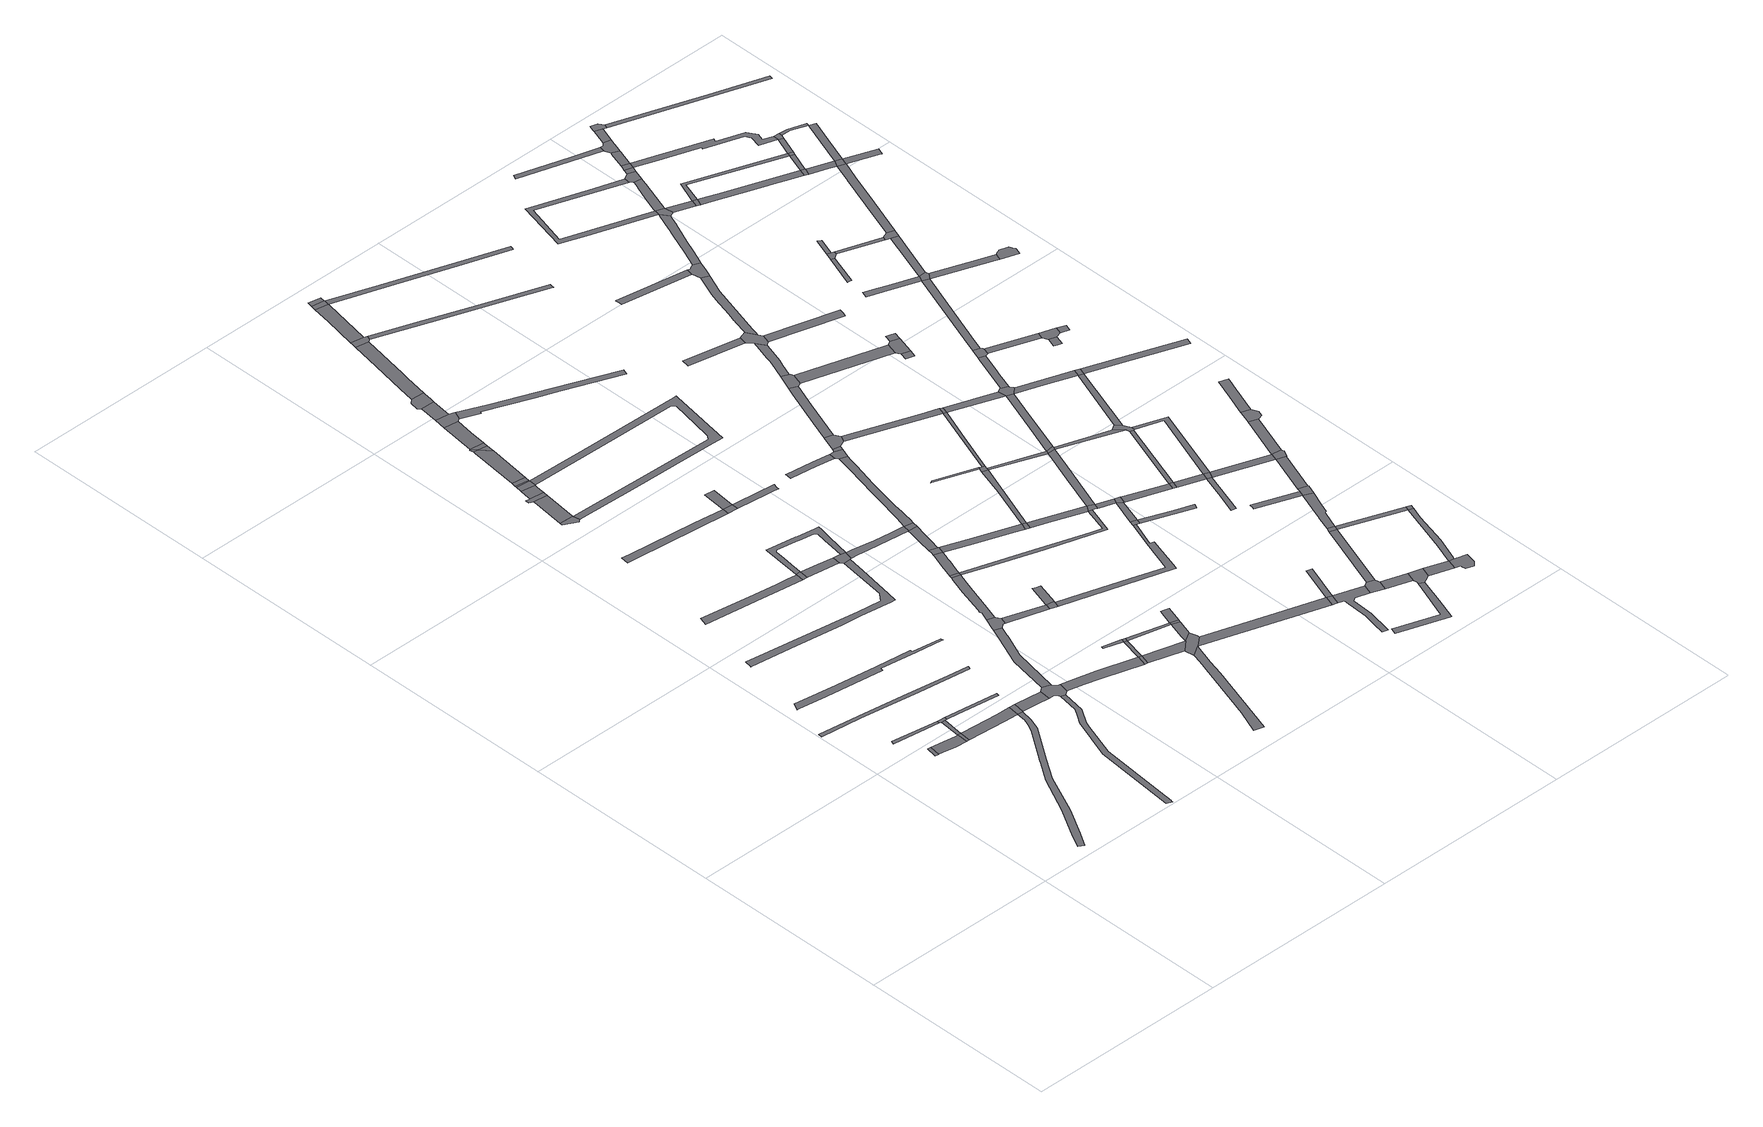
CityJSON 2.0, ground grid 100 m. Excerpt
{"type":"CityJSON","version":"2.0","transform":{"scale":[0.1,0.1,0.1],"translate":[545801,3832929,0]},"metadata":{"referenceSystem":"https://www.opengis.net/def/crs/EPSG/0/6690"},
"CityObjects":{
"road1":{"type":"Road","geometry":[{"type":"MultiSurface","lod":"1","boundaries":[[[0,1,2,3]]]}]},
"road2":{"type":"Road","attributes":{"RoadStructureAttribute.sectionType":"1"},"geometry":[{"type":"MultiSurface","lod":"1","boundaries":[[[4,5,3,2,6,7,8,9,10]]]}]},
"road3":{"type":"Road","attributes":{"RoadStructureAttribute.sectionType":"1"},"geometry":[{"type":"MultiSurface","lod":"1","boundaries":[[[11,12,13,14,15,16,17,18,19,20,21,22,23,24,25,26,27,28,29]]]}]},
"road4":{"type":"Road","geometry":[{"type":"MultiSurface","lod":"1","boundaries":[[[30,31,32,33,34,35]]]}]},
"road5":{"type":"Road","geometry":[{"type":"MultiSurface","lod":"1","boundaries":[[[10,9,36,37]]]}]},
"road6":{"type":"Road","attributes":{"RoadStructureAttribute.sectionType":"1"},"geometry":[{"type":"MultiSurface","lod":"1","boundaries":[[[38,10,37,39]]]}]},
"road7":{"type":"Road","geometry":[{"type":"MultiSurface","lod":"1","boundaries":[[[40,35,34,38,39,41,42]]]}]},
"road8":{"type":"Road","attributes":{"RoadStructureAttribute.sectionType":"1"},"geometry":[{"type":"MultiSurface","lod":"1","boundaries":[[[43,44,45,46,47,48,49,50,51,52,53]]]}]},
"road9":{"type":"Road","attributes":{"RoadStructureAttribute.sectionType":"1"},"geometry":[{"type":"MultiSurface","lod":"1","boundaries":[[[54,55,56,37,36,57,58,11,59]]]}]},
"road10":{"type":"Road","attributes":{"RoadStructureAttribute.sectionType":"1"},"geometry":[{"type":"MultiSurface","lod":"1","boundaries":[[[60,61,62,63,64,65,66,67,68,69,70,71,72,73,74]]]}]},
"road11":{"type":"Road","attributes":{"RoadStructureAttribute.sectionType":"1"},"geometry":[{"type":"MultiSurface","lod":"1","boundaries":[[[75,76,77,78,42,41]]]}]},
"road12":{"type":"Road","attributes":{"RoadStructureAttribute.sectionType":"1"},"geometry":[{"type":"MultiSurface","lod":"1","boundaries":[[[79,80,81,82,83,84,85,86,87,88,89,90,91,92,93]]]}]},
"road13":{"type":"Road","geometry":[{"type":"MultiSurface","lod":"1","boundaries":[[[59,11,29,94,95]]]}]},
"road14":{"type":"Road","attributes":{"RoadStructureAttribute.sectionType":"1"},"geometry":[{"type":"MultiSurface","lod":"1","boundaries":[[[96,95,94,97,98,99]]]}]},
"road15":{"type":"Road","attributes":{"RoadStructureAttribute.sectionType":"1"},"geometry":[{"type":"MultiSurface","lod":"1","boundaries":[[[100,101,102,103,104,105,106,107,108]]]}]},
"road16":{"type":"Road","attributes":{"RoadStructureAttribute.sectionType":"1"},"geometry":[{"type":"MultiSurface","lod":"1","boundaries":[[[109,110,111,112,113,114,115,116,117,118,119,120,121,122,123,124,125,126,127]]]}]},
"road17":{"type":"Road","geometry":[{"type":"MultiSurface","lod":"1","boundaries":[[[128,99,98,129,130,131,79,93,132,133,134,135,136,137]]]}]},
"road18":{"type":"Road","attributes":{"RoadStructureAttribute.sectionType":"1"},"geometry":[{"type":"MultiSurface","lod":"1","boundaries":[[[138,139,140,141,142,143,144]]]}]},
"road19":{"type":"Road","geometry":[{"type":"MultiSurface","lod":"1","boundaries":[[[138,144,145]]]}]},
"road20":{"type":"Road","attributes":{"RoadStructureAttribute.sectionType":"1"},"geometry":[{"type":"MultiSurface","lod":"1","boundaries":[[[144,143,146]]]}]},
"road21":{"type":"Road","attributes":{"RoadStructureAttribute.sectionType":"1"},"geometry":[{"type":"MultiSurface","lod":"1","boundaries":[[[147,148,138,145,149,150]]]}]},
"road22":{"type":"Road","geometry":[{"type":"MultiSurface","lod":"1","boundaries":[[[151,152,147,150,153,154]]]}]},
"road23":{"type":"Road","attributes":{"RoadStructureAttribute.sectionType":"1"},"geometry":[{"type":"MultiSurface","lod":"1","boundaries":[[[155,156,154,153,157,158,159]]]}]},
"road24":{"type":"Road","attributes":{"RoadStructureAttribute.sectionType":"1"},"geometry":[{"type":"MultiSurface","lod":"1","boundaries":[[[160,161,162,128,137,163,164,165,166,167,168]]]}]},
"road25":{"type":"Road","geometry":[{"type":"MultiSurface","lod":"1","boundaries":[[[169,155,159,170,171]]]}]},
"road26":{"type":"Road","attributes":{"RoadStructureAttribute.sectionType":"1"},"geometry":[{"type":"MultiSurface","lod":"1","boundaries":[[[172,169,171,173,174]]]}]},
"road27":{"type":"Road","attributes":{"RoadStructureAttribute.sectionType":"1"},"geometry":[{"type":"MultiSurface","lod":"1","boundaries":[[[175,176,177,178,179,180,181]]]}]},
"road28":{"type":"Road","geometry":[{"type":"MultiSurface","lod":"1","boundaries":[[[182,172,174,183]]]}]},
"road29":{"type":"Road","geometry":[{"type":"MultiSurface","lod":"1","boundaries":[[[184,108,107,185,186]]]}]},
"road30":{"type":"Road","attributes":{"RoadStructureAttribute.sectionType":"1"},"geometry":[{"type":"MultiSurface","lod":"1","boundaries":[[[187,188,189,135,134,190,191,192,193]]]}]},
"road31":{"type":"Road","attributes":{"RoadStructureAttribute.sectionType":"1"},"geometry":[{"type":"MultiSurface","lod":"1","boundaries":[[[194,195,196,182,183,197,198]]]}]},
"road32":{"type":"Road","attributes":{"RoadStructureAttribute.sectionType":"1"},"geometry":[{"type":"MultiSurface","lod":"1","boundaries":[[[199,200,201,194,198]]]}]},
"road33":{"type":"Road","attributes":{"RoadStructureAttribute.sectionType":"1"},"geometry":[{"type":"MultiSurface","lod":"1","boundaries":[[[202,203,186,185,204,205,206]]]}]},
"road34":{"type":"Road","attributes":{"RoadStructureAttribute.sectionType":"1"},"geometry":[{"type":"MultiSurface","lod":"1","boundaries":[[[198,197,207]]]}]},
"road35":{"type":"Road","geometry":[{"type":"MultiSurface","lod":"1","boundaries":[[[199,198,207,208]]]}]},
"road36":{"type":"Road","geometry":[{"type":"MultiSurface","lod":"1","boundaries":[[[209,210,160,168,211,212,213,214,215,216,217,218]]]}]},
"road37":{"type":"Road","attributes":{"RoadStructureAttribute.sectionType":"1"},"geometry":[{"type":"MultiSurface","lod":"1","boundaries":[[[219,199,208,220,221]]]}]},
"road38":{"type":"Road","attributes":{"RoadStructureAttribute.sectionType":"1"},"geometry":[{"type":"MultiSurface","lod":"1","boundaries":[[[222,223,224,225,226,227,228,229,230,231,232,233,234,184,186,235,236,237,238,239,240,241,242,243,244,245,246,247]]]}]},
"road39":{"type":"Road","geometry":[{"type":"MultiSurface","lod":"1","boundaries":[[[248,206,205,249,119,118,250,251,252,247,246]]]}]},
"road40":{"type":"Road","attributes":{"RoadStructureAttribute.sectionType":"1"},"geometry":[{"type":"MultiSurface","lod":"1","boundaries":[[[253,254,255,256,257,258,259,260]]]}]},
"road41":{"type":"Road","geometry":[{"type":"MultiSurface","lod":"1","boundaries":[[[193,192,261,262]]]}]},
"road42":{"type":"Road","geometry":[{"type":"MultiSurface","lod":"1","boundaries":[[[263,219,221,264,265,266,267,268,269]]]}]},
"road43":{"type":"Road","attributes":{"RoadStructureAttribute.sectionType":"1"},"geometry":[{"type":"MultiSurface","lod":"1","boundaries":[[[270,271,272,273,274,275,276,277,278,279,209,218,280,281,282,283,284,285]]]}]},
"road44":{"type":"Road","attributes":{"RoadStructureAttribute.sectionType":"1"},"geometry":[{"type":"MultiSurface","lod":"1","boundaries":[[[286,287,263,269,288]]]}]},
"road45":{"type":"Road","geometry":[{"type":"MultiSurface","lod":"1","boundaries":[[[289,290,291,292,293]]]}]},
"road46":{"type":"Road","attributes":{"RoadStructureAttribute.sectionType":"1"},"geometry":[{"type":"MultiSurface","lod":"1","boundaries":[[[215,214,294,295]]]}]},
"road47":{"type":"Road","attributes":{"RoadStructureAttribute.sectionType":"1"},"geometry":[{"type":"MultiSurface","lod":"1","boundaries":[[[292,193,262,296]]]}]},
"road48":{"type":"Road","geometry":[{"type":"MultiSurface","lod":"1","boundaries":[[[181,180,297,298]]]}]},
"road49":{"type":"Road","geometry":[{"type":"MultiSurface","lod":"1","boundaries":[[[299,300,301,286,288,302,303,304]]]}]},
"road50":{"type":"Road","geometry":[{"type":"MultiSurface","lod":"1","boundaries":[[[293,292,296,305]]]}]},
"road51":{"type":"Road","geometry":[{"type":"MultiSurface","lod":"1","boundaries":[[[306,307,181,298]]]}]},
"road52":{"type":"Road","attributes":{"RoadStructureAttribute.sectionType":"1"},"geometry":[{"type":"MultiSurface","lod":"1","boundaries":[[[262,261,308,309]]]}]},
"road53":{"type":"Road","geometry":[{"type":"MultiSurface","lod":"1","boundaries":[[[310,270,285,311]]]}]},
"road54":{"type":"Road","geometry":[{"type":"MultiSurface","lod":"1","boundaries":[[[295,294,312,313,314]]]}]},
"road55":{"type":"Road","attributes":{"RoadStructureAttribute.sectionType":"1"},"geometry":[{"type":"MultiSurface","lod":"1","boundaries":[[[315,316,317,318,319,320,321,322,323,324,325,326,171,170,327,328,329,330,331,332,333,334,335,336,146,143]]]}]},
"road56":{"type":"Road","attributes":{"RoadStructureAttribute.sectionType":"1"},"geometry":[{"type":"MultiSurface","lod":"1","boundaries":[[[337,338,339,252,251,340,341,342,343]]]}]},
"road57":{"type":"Road","attributes":{"RoadStructureAttribute.sectionType":"1"},"geometry":[{"type":"MultiSurface","lod":"1","boundaries":[[[344,345,346,347,310,311,348,349,350,351,352,353,354,355]]]}]},
"road58":{"type":"Road","attributes":{"RoadStructureAttribute.sectionType":"1"},"geometry":[{"type":"MultiSurface","lod":"1","boundaries":[[[356,357,358,359,360,361,362,298,297]]]}]},
"road59":{"type":"Road","attributes":{"RoadStructureAttribute.sectionType":"1"},"geometry":[{"type":"MultiSurface","lod":"1","boundaries":[[[305,296,363,364]]]}]},
"road60":{"type":"Road","attributes":{"RoadStructureAttribute.sectionType":"1"},"geometry":[{"type":"MultiSurface","lod":"1","boundaries":[[[365,366,367,299,304,368,369,370]]]}]},
"road61":{"type":"Road","geometry":[{"type":"MultiSurface","lod":"1","boundaries":[[[371,372,373,374,295,314]]]}]},
"road62":{"type":"Road","geometry":[{"type":"MultiSurface","lod":"1","boundaries":[[[375,376,309,308,256,255,377]]]}]},
"road63":{"type":"Road","geometry":[{"type":"MultiSurface","lod":"1","boundaries":[[[378,379,344,355,380,381]]]}]},
"road64":{"type":"Road","attributes":{"RoadStructureAttribute.sectionType":"1"},"geometry":[{"type":"MultiSurface","lod":"1","boundaries":[[[363,382,383,309,376,384,385]]]}]},
"road65":{"type":"Road","attributes":{"RoadStructureAttribute.sectionType":"1"},"geometry":[{"type":"MultiSurface","lod":"1","boundaries":[[[342,386,387,388,378,381,389,390,391]]]}]},
"road66":{"type":"Road","geometry":[{"type":"MultiSurface","lod":"1","boundaries":[[[364,363,385,392]]]}]},
"road67":{"type":"Road","geometry":[{"type":"MultiSurface","lod":"1","boundaries":[[[393,394,365,370,395,396,397,398]]]}]},
"road68":{"type":"Road","geometry":[{"type":"MultiSurface","lod":"1","boundaries":[[[343,342,391,399,400]]]}]},
"road69":{"type":"Road","geometry":[{"type":"MultiSurface","lod":"1","boundaries":[[[401,402,403,364,392]]]}]},
"road70":{"type":"Road","attributes":{"RoadStructureAttribute.sectionType":"1"},"geometry":[{"type":"MultiSurface","lod":"1","boundaries":[[[404,405,406,407,408,409,410,411,412,266,265]]]}]},
"road71":{"type":"Road","attributes":{"RoadStructureAttribute.sectionType":"1"},"geometry":[{"type":"MultiSurface","lod":"1","boundaries":[[[413,414,393,398,415,416,417]]]}]},
"road72":{"type":"Road","attributes":{"RoadStructureAttribute.sectionType":"1"},"geometry":[{"type":"MultiSurface","lod":"1","boundaries":[[[418,419,380,355,420,421,422,423,424]]]}]},
"road73":{"type":"Road","geometry":[{"type":"MultiSurface","lod":"1","boundaries":[[[425,413,417,426,427]]]}]},
"road74":{"type":"Road","attributes":{"RoadStructureAttribute.sectionType":"1"},"geometry":[{"type":"MultiSurface","lod":"1","boundaries":[[[428,425,427,429]]]}]},
"road75":{"type":"Road","attributes":{"RoadStructureAttribute.sectionType":"1"},"geometry":[{"type":"MultiSurface","lod":"1","boundaries":[[[430,431,432,311,285,433,434,435,436,437]]]}]},
"road76":{"type":"Road","attributes":{"RoadStructureAttribute.sectionType":"1"},"geometry":[{"type":"MultiSurface","lod":"1","boundaries":[[[438,439,440,441,442,313,312,443,444,445,446,447,448,449]]]}]},
"road77":{"type":"Road","attributes":{"RoadStructureAttribute.sectionType":"1"},"geometry":[{"type":"MultiSurface","lod":"1","boundaries":[[[450,451,452,453,454,455,456,457,458,459,460,461,400,399,462,463,464,465,466,467,468,469,470,471,472,473,474,475,476,477]]]}]},
"road78":{"type":"Road","attributes":{"RoadStructureAttribute.sectionType":"1"},"geometry":[{"type":"MultiSurface","lod":"1","boundaries":[[[478,479,377,255,480,481,482]]]}]},
"road79":{"type":"Road","attributes":{"RoadStructureAttribute.sectionType":"1"},"geometry":[{"type":"MultiSurface","lod":"1","boundaries":[[[483,484,485,486,487,488,489,490,491,492,493]]]}]},
"road80":{"type":"Road","geometry":[{"type":"MultiSurface","lod":"1","boundaries":[[[424,423,494,495]]]}]},
"road81":{"type":"Road","geometry":[{"type":"MultiSurface","lod":"1","boundaries":[[[493,492,496,450,477,497,498]]]}]},
"road82":{"type":"Road","attributes":{"RoadStructureAttribute.sectionType":"1"},"geometry":[{"type":"MultiSurface","lod":"1","boundaries":[[[499,498,497,500,501]]]}]},
"road83":{"type":"Road","geometry":[{"type":"MultiSurface","lod":"1","boundaries":[[[502,499,501,503,504,505,506,507]]]}]},
"road84":{"type":"Road","attributes":{"RoadStructureAttribute.sectionType":"1"},"geometry":[{"type":"MultiSurface","lod":"1","boundaries":[[[508,509,510,511,512,513,514,515,397,396]]]}]},
"road85":{"type":"Road","attributes":{"RoadStructureAttribute.sectionType":"1"},"geometry":[{"type":"MultiSurface","lod":"1","boundaries":[[[495,494,516,517,437,518]]]}]},
"road86":{"type":"Road","attributes":{"RoadStructureAttribute.sectionType":"1"},"geometry":[{"type":"MultiSurface","lod":"1","boundaries":[[[519,520,424,495,521,522]]]}]},
"road87":{"type":"Road","geometry":[{"type":"MultiSurface","lod":"1","boundaries":[[[523,524,525,526,527,528]]]}]},
"road88":{"type":"Road","geometry":[{"type":"MultiSurface","lod":"1","boundaries":[[[482,481,529,530]]]}]},
"road89":{"type":"Road","attributes":{"RoadStructureAttribute.sectionType":"1"},"geometry":[{"type":"MultiSurface","lod":"1","boundaries":[[[531,530,529,532,533,534,535,536,537,538,539,540,541,542,543,544]]]}]},
"road90":{"type":"Road","attributes":{"RoadStructureAttribute.sectionType":"1"},"geometry":[{"type":"MultiSurface","lod":"1","boundaries":[[[545,546,547,502,507,548,549]]]}]},
"road91":{"type":"Road","geometry":[{"type":"MultiSurface","lod":"1","boundaries":[[[518,437,436,550,551,552]]]}]},
"road92":{"type":"Road","geometry":[{"type":"MultiSurface","lod":"1","boundaries":[[[553,438,449,554,555]]]}]},
"road93":{"type":"Road","attributes":{"RoadStructureAttribute.sectionType":"1"},"geometry":[{"type":"MultiSurface","lod":"1","boundaries":[[[556,557,558,559,560,561,562,426,417]]]}]},
"road94":{"type":"Road","geometry":[{"type":"MultiSurface","lod":"1","boundaries":[[[528,527,519,522,563,564,565]]]}]},
"road95":{"type":"Road","geometry":[{"type":"MultiSurface","lod":"1","boundaries":[[[566,567,482,530]]]}]},
"road96":{"type":"Road","attributes":{"RoadStructureAttribute.sectionType":"1"},"geometry":[{"type":"MultiSurface","lod":"1","boundaries":[[[568,569,570,571,572,573,574,575,576]]]}]},
"road97":{"type":"Road","attributes":{"RoadStructureAttribute.sectionType":"1"},"geometry":[{"type":"MultiSurface","lod":"1","boundaries":[[[577,553,555,578]]]}]},
"road98":{"type":"Road","attributes":{"RoadStructureAttribute.sectionType":"1"},"geometry":[{"type":"MultiSurface","lod":"1","boundaries":[[[552,551,579,577,580]]]}]},
"road99":{"type":"Road","attributes":{"RoadStructureAttribute.sectionType":"1"},"geometry":[{"type":"MultiSurface","lod":"1","boundaries":[[[581,505,504,582,583,584]]]}]},
"road100":{"type":"Road","geometry":[{"type":"MultiSurface","lod":"1","boundaries":[[[580,577,578,585,586]]]}]},
"road101":{"type":"Road","geometry":[{"type":"MultiSurface","lod":"1","boundaries":[[[587,544,543,588,589,590]]]}]},
"road102":{"type":"Road","attributes":{"RoadStructureAttribute.sectionType":"1"},"geometry":[{"type":"MultiSurface","lod":"1","boundaries":[[[591,592,593,594,595,596,555,554]]]}]},
"road103":{"type":"Road","attributes":{"RoadStructureAttribute.sectionType":"1"},"geometry":[{"type":"MultiSurface","lod":"1","boundaries":[[[597,563,522,598,599,600]]]}]},
"road104":{"type":"Road","attributes":{"RoadStructureAttribute.sectionType":"1"},"geometry":[{"type":"MultiSurface","lod":"1","boundaries":[[[599,601,518,552,602,603]]]}]},
"road105":{"type":"Road","geometry":[{"type":"MultiSurface","lod":"1","boundaries":[[[604,605,606,545,549,607,608,609,610]]]}]},
"road106":{"type":"Road","attributes":{"RoadStructureAttribute.sectionType":"1"},"geometry":[{"type":"MultiSurface","lod":"1","boundaries":[[[583,611,565,564,612,613]]]}]},
"road107":{"type":"Road","attributes":{"RoadStructureAttribute.sectionType":"1"},"geometry":[{"type":"MultiSurface","lod":"1","boundaries":[[[614,615,616,617]]]}]},
"road108":{"type":"Road","attributes":{"RoadStructureAttribute.sectionType":"1"},"geometry":[{"type":"MultiSurface","lod":"1","boundaries":[[[589,588,618,619,620]]]}]},
"road109":{"type":"Road","attributes":{"RoadStructureAttribute.sectionType":"1"},"geometry":[{"type":"MultiSurface","lod":"1","boundaries":[[[621,622,586,585,623,624]]]}]},
"road110":{"type":"Road","attributes":{"RoadStructureAttribute.sectionType":"1"},"geometry":[{"type":"MultiSurface","lod":"1","boundaries":[[[625,626,627,628,629,630,631,632,633,634,604,610,635,636,637,638,639,640,641,642,643]]]}]},
"road111":{"type":"Road","attributes":{"RoadStructureAttribute.sectionType":"1"},"geometry":[{"type":"MultiSurface","lod":"1","boundaries":[[[644,587,590,645,646]]]}]},
"road112":{"type":"Road","geometry":[{"type":"MultiSurface","lod":"1","boundaries":[[[647,600,599,603,648]]]}]},
"road113":{"type":"Road","geometry":[{"type":"MultiSurface","lod":"1","boundaries":[[[620,619,649,650,568,576,651,652,653,654]]]}]},
"road114":{"type":"Road","geometry":[{"type":"MultiSurface","lod":"1","boundaries":[[[584,583,613,655]]]}]},
"road115":{"type":"Road","geometry":[{"type":"MultiSurface","lod":"1","boundaries":[[[624,623,656,657]]]}]},
"road116":{"type":"Road","geometry":[{"type":"MultiSurface","lod":"1","boundaries":[[[658,617,616,625,643,659,660,661,662]]]}]},
"road117":{"type":"Road","attributes":{"RoadStructureAttribute.sectionType":"1"},"geometry":[{"type":"MultiSurface","lod":"1","boundaries":[[[608,607,663,664]]]}]},
"road118":{"type":"Road","geometry":[{"type":"MultiSurface","lod":"1","boundaries":[[[665,666,667,668,669,670]]]}]},
"road119":{"type":"Road","attributes":{"RoadStructureAttribute.sectionType":"1"},"geometry":[{"type":"MultiSurface","lod":"1","boundaries":[[[654,653,671,672]]]}]},
"road120":{"type":"Road","attributes":{"RoadStructureAttribute.sectionType":"1"},"geometry":[{"type":"MultiSurface","lod":"1","boundaries":[[[673,657,656,665,674]]]}]},
"road121":{"type":"Road","geometry":[{"type":"MultiSurface","lod":"1","boundaries":[[[675,644,646,676]]]}]},
"road122":{"type":"Road","attributes":{"RoadStructureAttribute.sectionType":"1"},"geometry":[{"type":"MultiSurface","lod":"1","boundaries":[[[677,678,600,647,679,680]]]}]},
"road123":{"type":"Road","attributes":{"RoadStructureAttribute.sectionType":"1"},"geometry":[{"type":"MultiSurface","lod":"1","boundaries":[[[655,613,681,677,682]]]}]},
"road124":{"type":"Road","attributes":{"RoadStructureAttribute.sectionType":"1"},"geometry":[{"type":"MultiSurface","lod":"1","boundaries":[[[648,603,683,684]]]}]},
"road125":{"type":"Road","attributes":{"RoadStructureAttribute.sectionType":"1"},"geometry":[{"type":"MultiSurface","lod":"1","boundaries":[[[685,686,687,688,689,690]]]}]},
"road126":{"type":"Road","attributes":{"RoadStructureAttribute.sectionType":"1"},"geometry":[{"type":"MultiSurface","lod":"1","boundaries":[[[691,692,624,657,693]]]}]},
"road127":{"type":"Road","geometry":[{"type":"MultiSurface","lod":"1","boundaries":[[[694,695,696,697,698,699]]]}]},
"road128":{"type":"Road","geometry":[{"type":"MultiSurface","lod":"1","boundaries":[[[674,665,670,700,701]]]}]},
"road129":{"type":"Road","geometry":[{"type":"MultiSurface","lod":"1","boundaries":[[[672,671,702,703,704,705,706,707,708,709,710,711,712,713]]]}]},
"road130":{"type":"Road","attributes":{"RoadStructureAttribute.sectionType":"1"},"geometry":[{"type":"MultiSurface","lod":"1","boundaries":[[[698,714,715,716,675,676,717,718,719,720,721]]]}]},
"road131":{"type":"Road","attributes":{"RoadStructureAttribute.sectionType":"1"},"geometry":[{"type":"MultiSurface","lod":"1","boundaries":[[[722,723,724,725,726,727,728,729,730,731,732,658,662,733,734,735,736,737]]]}]},
"road132":{"type":"Road","attributes":{"RoadStructureAttribute.sectionType":"1"},"geometry":[{"type":"MultiSurface","lod":"1","boundaries":[[[738,739,740,661,660]]]}]},
"road133":{"type":"Road","attributes":{"RoadStructureAttribute.sectionType":"1"},"geometry":[{"type":"MultiSurface","lod":"1","boundaries":[[[676,646,741,742]]]}]},
"road134":{"type":"Road","geometry":[{"type":"MultiSurface","lod":"1","boundaries":[[[743,744,745,682,677,680,746,747,748,749]]]}]},
"road135":{"type":"Road","geometry":[{"type":"MultiSurface","lod":"1","boundaries":[[[750,684,683,691,693,751,752,753]]]}]},
"road136":{"type":"Road","geometry":[{"type":"MultiSurface","lod":"1","boundaries":[[[754,755,756,757,758]]]}]},
"road137":{"type":"Road","attributes":{"RoadStructureAttribute.sectionType":"1"},"geometry":[{"type":"MultiSurface","lod":"1","boundaries":[[[741,759,672,713,760,761,762,763,764]]]}]},
"road138":{"type":"Road","geometry":[{"type":"MultiSurface","lod":"1","boundaries":[[[765,766,699,698,721,767,768]]]}]},
"road139":{"type":"Road","attributes":{"RoadStructureAttribute.sectionType":"1"},"geometry":[{"type":"MultiSurface","lod":"1","boundaries":[[[769,701,700,770,771]]]}]},
"road140":{"type":"Road","attributes":{"RoadStructureAttribute.sectionType":"1"},"geometry":[{"type":"MultiSurface","lod":"1","boundaries":[[[772,664,663,754,758,773]]]}]},
"road141":{"type":"Road","attributes":{"RoadStructureAttribute.sectionType":"1"},"geometry":[{"type":"MultiSurface","lod":"1","boundaries":[[[774,775,752,751,776,674,701]]]}]},
"road142":{"type":"Road","attributes":{"RoadStructureAttribute.sectionType":"1"},"geometry":[{"type":"MultiSurface","lod":"1","boundaries":[[[777,778,779,743,749,780,781,782]]]}]},
"road143":{"type":"Road","attributes":{"RoadStructureAttribute.sectionType":"1"},"geometry":[{"type":"MultiSurface","lod":"1","boundaries":[[[783,784,785,772,773]]]}]},
"road144":{"type":"Road","geometry":[{"type":"MultiSurface","lod":"1","boundaries":[[[786,787,788,789,690,689,790,791,722,737,792,793,794]]]}]},
"road145":{"type":"Road","attributes":{"RoadStructureAttribute.sectionType":"1"},"geometry":[{"type":"MultiSurface","lod":"1","boundaries":[[[795,765,768,796]]]}]},
"road146":{"type":"Road","attributes":{"RoadStructureAttribute.sectionType":"1"},"geometry":[{"type":"MultiSurface","lod":"1","boundaries":[[[797,746,680,798,799,800]]]}]},
"road147":{"type":"Road","geometry":[{"type":"MultiSurface","lod":"1","boundaries":[[[742,741,764,801,802]]]}]},
"road148":{"type":"Road","attributes":{"RoadStructureAttribute.sectionType":"1"},"geometry":[{"type":"MultiSurface","lod":"1","boundaries":[[[799,750,753,803]]]}]},
"road149":{"type":"Road","geometry":[{"type":"MultiSurface","lod":"1","boundaries":[[[804,777,782,805,806,807,808,809,810,811]]]}]},
"road150":{"type":"Road","geometry":[{"type":"MultiSurface","lod":"1","boundaries":[[[812,771,770,795,796,813,814,815,816]]]}]},
"road151":{"type":"Road","attributes":{"RoadStructureAttribute.sectionType":"1"},"geometry":[{"type":"MultiSurface","lod":"1","boundaries":[[[817,818,819,820,821,822,823,824,825,826]]]}]},
"road152":{"type":"Road","attributes":{"RoadStructureAttribute.sectionType":"1"},"geometry":[{"type":"MultiSurface","lod":"1","boundaries":[[[821,827,828,829,830,831,832,833,786,794,834,835,836,837,838,839,840,841]]]}]},
"road153":{"type":"Road","attributes":{"RoadStructureAttribute.sectionType":"1"},"geometry":[{"type":"MultiSurface","lod":"1","boundaries":[[[842,812,816,843,844]]]}]},
"road154":{"type":"Road","geometry":[{"type":"MultiSurface","lod":"1","boundaries":[[[800,799,803,845]]]}]},
"road155":{"type":"Road","attributes":{"RoadStructureAttribute.sectionType":"1"},"geometry":[{"type":"MultiSurface","lod":"1","boundaries":[[[808,807,846,847]]]}]},
"road156":{"type":"Road","attributes":{"RoadStructureAttribute.sectionType":"1"},"geometry":[{"type":"MultiSurface","lod":"1","boundaries":[[[848,849,850,804,811,851,852,853]]]}]},
"road157":{"type":"Road","geometry":[{"type":"MultiSurface","lod":"1","boundaries":[[[854,855,856,842,844,857,858,859]]]}]},
"road158":{"type":"Road","geometry":[{"type":"MultiSurface","lod":"1","boundaries":[[[822,821,841,860,861,862]]]}]},
"road159":{"type":"Road","attributes":{"RoadStructureAttribute.sectionType":"1"},"geometry":[{"type":"MultiSurface","lod":"1","boundaries":[[[863,864,865,866,867,868]]]}]},
"road160":{"type":"Road","attributes":{"RoadStructureAttribute.sectionType":"1"},"geometry":[{"type":"MultiSurface","lod":"1","boundaries":[[[869,870,871,872,873,874,848,875]]]}]},
"road161":{"type":"Road","geometry":[{"type":"MultiSurface","lod":"1","boundaries":[[[876,877,878,879,880,881]]]}]},
"road162":{"type":"Road","attributes":{"RoadStructureAttribute.sectionType":"1"},"geometry":[{"type":"MultiSurface","lod":"1","boundaries":[[[847,846,882,883,876,881,884,885,886]]]}]},
"road163":{"type":"Road","attributes":{"RoadStructureAttribute.sectionType":"1"},"geometry":[{"type":"MultiSurface","lod":"1","boundaries":[[[862,861,887,888]]]}]},
"road164":{"type":"Road","attributes":{"RoadStructureAttribute.sectionType":"1"},"geometry":[{"type":"MultiSurface","lod":"1","boundaries":[[[889,890,891,892,893,894,895,822,862,896,897,898,899,900,901,902]]]}]},
"road165":{"type":"Road","attributes":{"RoadStructureAttribute.sectionType":"1"},"geometry":[{"type":"MultiSurface","lod":"1","boundaries":[[[903,904,905,906,907,908,909]]]}]},
"road166":{"type":"Road","attributes":{"RoadStructureAttribute.sectionType":"1"},"geometry":[{"type":"MultiSurface","lod":"1","boundaries":[[[910,911,854,859,912,913,914,915,916]]]}]},
"road167":{"type":"Road","geometry":[{"type":"MultiSurface","lod":"1","boundaries":[[[917,863,868,918,919,920]]]}]},
"road168":{"type":"Road","attributes":{"RoadStructureAttribute.sectionType":"1"},"geometry":[{"type":"MultiSurface","lod":"1","boundaries":[[[921,845,803,922,923,924,925,926]]]}]},
"road169":{"type":"Road","geometry":[{"type":"MultiSurface","lod":"1","boundaries":[[[927,928,929,930,917,920]]]}]},
"road170":{"type":"Road","attributes":{"RoadStructureAttribute.sectionType":"1"},"geometry":[{"type":"MultiSurface","lod":"1","boundaries":[[[931,932,933,886,885]]]}]},
"road171":{"type":"Road","geometry":[{"type":"MultiSurface","lod":"1","boundaries":[[[888,887,934,935]]]}]},
"road172":{"type":"Road","geometry":[{"type":"MultiSurface","lod":"1","boundaries":[[[936,937,826,825,938,939,889,902,940]]]}]},
"road173":{"type":"Road","geometry":[{"type":"MultiSurface","lod":"1","boundaries":[[[941,942,943,875,848,853,944]]]}]},
"road174":{"type":"Road","attributes":{"RoadStructureAttribute.sectionType":"1"},"geometry":[{"type":"MultiSurface","lod":"1","boundaries":[[[945,936,940,946,947]]]}]},
"road175":{"type":"Road","geometry":[{"type":"MultiSurface","lod":"1","boundaries":[[[948,949,945,947,950]]]}]},
"road176":{"type":"Road","attributes":{"RoadStructureAttribute.sectionType":"1"},"geometry":[{"type":"MultiSurface","lod":"1","boundaries":[[[919,918,951,952]]]}]},
"road177":{"type":"Road","attributes":{"RoadStructureAttribute.sectionType":"1"},"geometry":[{"type":"MultiSurface","lod":"1","boundaries":[[[953,954,948,950,955,956,957,958]]]}]},
"road178":{"type":"Road","attributes":{"RoadStructureAttribute.sectionType":"1"},"geometry":[{"type":"MultiSurface","lod":"1","boundaries":[[[959,960,961,875,943,962,963]]]}]},
"road179":{"type":"Road","geometry":[{"type":"MultiSurface","lod":"1","boundaries":[[[964,965,966,967,909,908,968,953,958,969,970,971]]]}]},
"road180":{"type":"Road","attributes":{"RoadStructureAttribute.sectionType":"1"},"geometry":[{"type":"MultiSurface","lod":"1","boundaries":[[[972,944,853,973,974,975]]]}]},
"road181":{"type":"Road","attributes":{"RoadStructureAttribute.sectionType":"1"},"geometry":[{"type":"MultiSurface","lod":"1","boundaries":[[[976,977,978,935,934,979,980,981,982,983,984,985]]]}]},
"road182":{"type":"Road","geometry":[{"type":"MultiSurface","lod":"1","boundaries":[[[986,952,951,959,963,987]]]}]},
"road183":{"type":"Road","attributes":{"RoadStructureAttribute.sectionType":"1"},"geometry":[{"type":"MultiSurface","lod":"1","boundaries":[[[988,989,964,971,990,991,992]]]}]},
"road184":{"type":"Road","geometry":[{"type":"MultiSurface","lod":"1","boundaries":[[[993,994,988,992,995,996,997]]]}]},
"road185":{"type":"Road","attributes":{"RoadStructureAttribute.sectionType":"1"},"geometry":[{"type":"MultiSurface","lod":"1","boundaries":[[[998,999,888,935,1000,1001,1002]]]}]},
"road186":{"type":"Road","attributes":{"RoadStructureAttribute.sectionType":"1"},"geometry":[{"type":"MultiSurface","lod":"1","boundaries":[[[1003,1004,1005,1006,1007,1008,1009,950,947,1010,1011,1012,1013,1014,1015,1016,1017,1018]]]}]},
"road187":{"type":"Road","geometry":[{"type":"MultiSurface","lod":"1","boundaries":[[[1019,1020,1021,975,974,1022,1023,1024,1025,1026]]]}]},
"road188":{"type":"Road","attributes":{"RoadStructureAttribute.sectionType":"1"},"geometry":[{"type":"MultiSurface","lod":"1","boundaries":[[[1027,1028,1029,1030,986,987,1031,1032,1033,1034]]]}]},
"road189":{"type":"Road","geometry":[{"type":"MultiSurface","lod":"1","boundaries":[[[985,984,1035,1036]]]}]},
"road190":{"type":"Road","attributes":{"RoadStructureAttribute.sectionType":"1"},"geometry":[{"type":"MultiSurface","lod":"1","boundaries":[[[1001,1037,985,1036,1038,1039]]]}]},
"road191":{"type":"Road","attributes":{"RoadStructureAttribute.sectionType":"1"},"geometry":[{"type":"MultiSurface","lod":"1","boundaries":[[[1040,1036,1035,1041,1042,1043]]]}]},
"road192":{"type":"Road","geometry":[{"type":"MultiSurface","lod":"1","boundaries":[[[1002,1001,1039,1044]]]}]},
"road193":{"type":"Road","attributes":{"RoadStructureAttribute.sectionType":"1"},"geometry":[{"type":"MultiSurface","lod":"1","boundaries":[[[1017,1002,1044,1045]]]}]},
"road194":{"type":"Road","geometry":[{"type":"MultiSurface","lod":"1","boundaries":[[[1043,1042,1027,1034,1046]]]}]},
"road195":{"type":"Road","geometry":[{"type":"MultiSurface","lod":"1","boundaries":[[[1018,1017,1045,1047,1048]]]}]},
"road196":{"type":"Road","attributes":{"RoadStructureAttribute.sectionType":"1"},"geometry":[{"type":"MultiSurface","lod":"1","boundaries":[[[1049,996,995,1050,1051,1052]]]}]},
"road197":{"type":"Road","attributes":{"RoadStructureAttribute.sectionType":"1"},"geometry":[{"type":"MultiSurface","lod":"1","boundaries":[[[1046,1034,1053,1054,1055]]]}]},
"road198":{"type":"Road","attributes":{"RoadStructureAttribute.sectionType":"1"},"geometry":[{"type":"MultiSurface","lod":"1","boundaries":[[[1056,1057,1058,1043,1046,1059,1060]]]}]},
"road199":{"type":"Road","attributes":{"RoadStructureAttribute.sectionType":"1"},"geometry":[{"type":"MultiSurface","lod":"1","boundaries":[[[1061,1048,1047,1062,1056,1063]]]}]}
},
"vertices":[
[270,976,0],[261,921,0],[277,918,0],[285,974,0],
[418,955,0],[371,961,0],[279,918,0],[298,915,0],[365,903,0],[421,900,0],[424,955,0],
[701,880,0],[694,833,0],[682,799,0],[665,765,0],[584,644,0],[551,596,0],[540,579,0],[477,485,0],[383,294,0],[292,135,0],[260,73,0],[287,57,0],[329,128,0],[408,269,0],[501,472,0],[574,580,0],[694,757,0],[716,818,0],[728,878,0],
[198,1116,0],[194,1108,0],[190,1101,0],[193,1100,0],[425,1068,0],[427,1082,0],
[436,898,0],[439,954,0],
[435,1061,0],[455,1061,0],
[438,1081,0],[465,1064,0],[467,1077,0],
[211,1318,0],[514,1274,0],[771,1239,0],[775,1247,0],[778,1254,0],[776,1254,0],[678,1268,0],[443,1303,0],[218,1334,0],[13,1364,0],[9,1341,0],
[639,941,0],[452,953,0],[444,954,0],[628,885,0],[695,881,0],[707,937,0],
[71,1543,0],[216,1523,0],[504,1484,0],[506,1499,0],[689,1473,0],[824,1455,0],[826,1455,0],[825,1461,0],[824,1467,0],[682,1488,0],[680,1501,0],[505,1521,0],[299,1549,0],[82,1580,0],[65,1544,0],
[525,1057,0],[732,1026,0],[734,1034,0],[735,1041,0],
[913,841,0],[896,737,0],[868,696,0],[844,658,0],[768,442,0],[727,21,0],[752,9,0],[753,18,0],[753,20,0],[761,92,0],[795,438,0],[854,611,0],[865,642,0],[914,717,0],[935,835,0],
[729,881,0],[737,935,0],
[819,927,0],[809,873,0],[869,867,0],[875,922,0],
[649,2199,0],[591,2207,0],[451,2226,0],[204,2263,0],[191,2218,0],[482,2180,0],[566,2169,0],[689,2152,0],[694,2193,0],
[128,1885,0],[332,1857,0],[598,1820,0],[693,1808,0],[852,1787,0],[871,1785,0],[880,1838,0],[892,1910,0],[906,1990,0],[927,2113,0],[892,2110,0],[855,1862,0],[835,1837,0],[826,1826,0],[823,1822,0],[703,1838,0],[685,1841,0],[134,1922,0],[128,1883,0],
[897,940,0],[897,865,0],[910,847,0],[913,842,0],[937,836,0],[941,839,0],[956,851,0],[967,901,0],[955,904,0],[939,924,0],
[231,3129,0],[229,3114,0],[295,3080,0],[300,3084,0],[305,3087,0],[308,3089,0],[301,3124,0],
[301,3125,0],
[302,3124,0],
[254,3309,0],[254,3304,0],[302,3129,0],[324,3300,0],
[234,3336,0],[232,3317,0],[327,3325,0],[257,3334,0],
[265,3394,0],[258,3342,0],[333,3368,0],[334,3375,0],[335,3384,0],
[1022,1354,0],[1001,1301,0],[935,1142,0],[985,1159,0],[1033,1275,0],[1038,1286,0],[1041,1294,0],[1056,1334,0],[1058,1339,0],
[270,3427,0],[337,3384,0],[339,3419,0],
[271,3436,0],[340,3422,0],[340,3427,0],
[632,2740,0],[293,2778,0],[253,2783,0],[247,2743,0],[289,2738,0],[779,2688,0],[783,2722,0],
[274,3459,0],[343,3450,0],
[694,2196,0],[713,2149,0],[719,2196,0],
[1317,808,0],[1137,859,0],[1037,885,0],[1037,830,0],[1118,809,0],[1313,752,0],[1328,805,0],
[308,3722,0],[307,3719,0],[306,3712,0],[372,3670,0],[332,3719,0],
[311,3745,0],[306,3743,0],[304,3741,0],
[807,2181,0],[727,2195,0],[794,2138,0],[877,2127,0],[884,2169,0],
[377,3713,0],
[380,3736,0],
[1051,1425,0],[1032,1378,0],[1059,1340,0],[1076,1356,0],[1077,1357,0],[1090,1353,0],[1101,1388,0],[1099,1391,0],[1086,1410,0],[1085,1411,0],
[334,3924,0],[392,3825,0],[404,3914,0],
[956,2214,0],[969,2279,0],[981,2338,0],[985,2358,0],[971,2361,0],[873,2376,0],[870,2377,0],[734,2399,0],[722,2401,0],[721,2394,0],[711,2322,0],[700,2234,0],[697,2217,0],[723,2226,0],[725,2240,0],[735,2311,0],[742,2363,0],[752,2371,0],[862,2352,0],[864,2351,0],[938,2338,0],[948,2328,0],[940,2276,0],[932,2225,0],[922,2163,0],[945,2157,0],
[914,2164,0],[890,2113,0],[929,2114,0],[935,2115,0],[944,2156,0],
[1499,490,0],[1519,570,0],[1554,683,0],[1502,649,0],[1490,605,0],[1375,237,0],[1330,117,0],[1376,104,0],
[1329,748,0],[1344,800,0],
[342,3985,0],[409,3917,0],[421,3924,0],[438,3965,0],[429,3969,0],[416,3974,0],[411,3976,0],
[1142,1728,0],[1136,1711,0],[1130,1692,0],[1108,1625,0],[1070,1496,0],[1068,1491,0],[1066,1484,0],[1065,1479,0],[1065,1478,0],[1072,1475,0],[1108,1484,0],[1152,1625,0],[1163,1659,0],[1173,1691,0],[1179,1706,0],[1183,1715,0],
[354,4081,0],[354,4079,0],[424,4079,0],
[1267,961,0],[1265,954,0],[1264,947,0],[1357,920,0],[1361,936,0],
[1288,1293,0],[1298,1324,0],
[1372,915,0],
[829,2683,0],[832,2717,0],
[369,4156,0],[350,4137,0],[343,4094,0],[429,4109,0],[430,4120,0],[436,4151,0],
[1376,932,0],
[844,2838,0],[795,2843,0],
[1495,700,0],[1544,744,0],
[1147,1744,0],[1188,1731,0],
[1327,1282,0],[1335,1311,0],[1337,1316,0],
[628,3080,0],[923,3073,0],[1065,3067,0],[1090,3066,0],[1115,3065,0],[1140,3206,0],[1141,3210,0],[1172,3390,0],[1174,3402,0],[1164,3402,0],[1162,3402,0],[644,3412,0],[710,3378,0],[1112,3369,0],[1115,3366,0],[1126,3351,0],[1127,3350,0],[1101,3213,0],[1082,3119,0],[1066,3100,0],[1065,3099,0],[630,3112,0],
[1172,2122,0],[1090,2132,0],[975,2151,0],[969,2111,0],[1027,2104,0],[1235,2077,0],[1242,2114,0],
[1195,1892,0],[1192,1883,0],[1170,1814,0],[1151,1757,0],[1192,1742,0],[1199,1763,0],[1210,1796,0],[1216,1815,0],[1220,1830,0],[1227,1850,0],[1234,1873,0],[1235,1875,0],
[982,2667,0],[1019,2663,0],[1045,2659,0],[1047,2675,0],[1050,2692,0],[1019,2696,0],[991,2699,0],
[1579,864,0],[1583,877,0],
[447,4568,0],[418,4416,0],[385,4240,0],[457,4268,0],[465,4306,0],[511,4556,0],
[1371,1430,0],[1353,1435,0],[1333,1441,0],[1299,1328,0],
[1602,738,0],[1594,773,0],[1605,725,0],
[1203,1926,0],[1200,1906,0],[1245,1911,0],[1242,1912,0],
[1554,779,0],[1547,755,0],[1616,846,0],[1618,852,0],
[1234,2076,0],[1231,2063,0],[1217,1993,0],[1254,1963,0],[1267,2020,0],[1280,2074,0],
[1622,866,0],
[454,4604,0],[451,4589,0],[520,4562,0],[526,4566,0],[533,4587,0],[518,4592,0],
[1286,2104,0],[1244,2113,0],
[1647,948,0],[1627,954,0],[1609,960,0],
[512,3886,0],[516,3896,0],[746,3803,0],[853,3762,0],[1130,3652,0],[1136,3666,0],[1141,3680,0],[838,3802,0],[577,3907,0],
[502,4865,0],[485,4772,0],[519,4597,0],[565,4848,0],[566,4853,0],
[1596,1784,0],[1371,1866,0],[1283,1858,0],[1369,1827,0],[1540,1765,0],[1590,1747,0],[1603,1782,0],
[508,4894,0],[572,4882,0],[570,4883,0],
[513,4920,0],[574,4907,0],
[1825,1527,0],[1770,1541,0],[1494,1631,0],[1302,1674,0],[1550,1594,0],[1836,1507,0],[1880,1644,0],[1862,1649,0],
[1930,1453,0],[1885,1325,0],[1829,1155,0],[1674,1206,0],[1405,1288,0],[1549,1214,0],[1854,1121,0],[1857,1120,0],[1858,1125,0],[1915,1310,0],[1895,1318,0],[1944,1448,0],
[1366,2627,0],[1363,2617,0],[1357,2590,0],[1344,2534,0],[1328,2466,0],[1320,2435,0],[1309,2387,0],[1301,2352,0],[1288,2295,0],[1265,2198,0],[1259,2174,0],[1245,2117,0],[1291,2125,0],[1301,2173,0],[1304,2189,0],[1304,2191,0],[1313,2242,0],[1322,2286,0],[1332,2330,0],[1342,2373,0],[1353,2419,0],[1359,2444,0],[1366,2471,0],[1368,2481,0],[1387,2556,0],[1395,2589,0],[1402,2609,0],[1403,2614,0],
[2160,546,0],[1949,614,0],[1567,679,0],[2151,491,0],[2167,543,0],
[1270,2688,0],[1141,2706,0],[1140,2706,0],[1134,2707,0],[1131,2690,0],[1129,2674,0],[1135,2673,0],[1136,2673,0],[1261,2655,0],[1355,2642,0],[1358,2676,0],
[1611,1739,0],[1623,1774,0],
[1357,2639,0],[1420,2660,0],[1383,2673,0],
[1389,2689,0],[1426,2676,0],[1428,2683,0],
[1419,2770,0],[1457,2697,0],[1460,2696,0],[1476,2729,0],[1475,2731,0],[1460,2760,0],
[854,4447,0],[1118,4352,0],[1316,4282,0],[1318,4281,0],[1319,4292,0],[1320,4304,0],[1022,4411,0],[736,4515,0],
[1691,1710,0],[1839,1657,0],[1881,1680,0],
[1730,2149,0],[1683,2005,0],[1663,1884,0],[1758,2139,0],
[1538,2251,0],[1532,2247,0],[1526,2244,0],[1530,2242,0],[1737,2168,0],[1740,2178,0],
[2176,483,0],[2193,535,0],
[2198,533,0],[2205,473,0],[2204,455,0],[2204,446,0],[2200,341,0],[2184,271,0],[2172,214,0],[2200,209,0],[2201,214,0],[2227,338,0],[2233,446,0],[2251,459,0],[2319,436,0],[2336,488,0],
[1545,3110,0],[1529,3071,0],[1456,2873,0],[1535,2966,0],[1582,3093,0],
[1892,1641,0],[1903,1637,0],[1914,1664,0],
[1938,1477,0],[1959,1442,0],[1968,1466,0],
[859,4754,0],[1134,4662,0],[1375,4579,0],[1379,4590,0],[1383,4602,0],[1147,4682,0],[811,4796,0],
[1760,2152,0],[1766,2169,0],[1754,2173,0],
[2259,721,0],[2233,729,0],
[2507,344,0],[2429,128,0],[2216,203,0],[2204,169,0],[2446,88,0],[2452,86,0],[2454,93,0],[2491,201,0],[2532,329,0],
[1983,1608,0],[2008,1591,0],
[1913,1633,0],[1998,1634,0],
[1821,2604,0],[1672,2619,0],[1887,2541,0],[1899,2576,0],
[2011,1589,0],[2024,1624,0],
[2359,498,0],[2383,414,0],[2400,463,0],[2393,486,0],
[2006,1424,0],[2200,1351,0],[2206,1362,0],[2212,1373,0],[2210,1374,0],[2121,1407,0],
[2016,2060,0],[2011,2044,0],[2013,2044,0],[2019,2059,0],
[1950,1869,0],[2010,1928,0],[2051,2043,0],
[1578,3192,0],[1574,3183,0],[1573,3181,0],[1604,3102,0],[1622,3159,0],[1615,3172,0],[1613,3175,0],
[1846,2427,0],[1848,2390,0],[1902,2536,0],
[1358,3551,0],[1350,3512,0],[1628,3455,0],[1636,3494,0],
[2499,375,0],[2507,373,0],[2523,423,0],
[2231,1548,0],[2042,1618,0],[2220,1514,0],[2232,1548,0],
[1653,3425,0],[1650,3417,0],[1648,3409,0],[1642,3386,0],[1622,3317,0],[1617,3301,0],[1615,3294,0],[1607,3271,0],[1607,3270,0],[1595,3236,0],[1612,3176,0],[1623,3205,0],[1630,3225,0],[1635,3239,0],[1648,3272,0],[1654,3290,0],[1661,3310,0],[1680,3376,0],[1682,3381,0],
[2485,850,0],[2516,831,0],[2519,838,0],
[2059,2064,0],[2059,2057,0],
[2509,349,0],[2509,348,0],[2539,333,0],[2545,336,0],[2573,350,0],[2590,402,0],
[1914,2570,0],
[2238,1508,0],[2250,1541,0],
[1676,3508,0],[1688,3386,0],[1702,3395,0],[1715,3438,0],[1703,3457,0],
[2028,2972,0],[2045,3029,0],
[2367,1461,0],[2332,1354,0],[2293,1239,0],[2304,1236,0],[2316,1232,0],[2389,1454,0],
[2688,312,0],[2704,364,0],
[2252,1540,0],[2380,1494,0],
[2493,873,0],[2526,861,0],
[2158,2443,0],[2077,2219,0],[2152,2325,0],[2191,2431,0],
[1965,2512,0],[2152,2484,0],
[2356,1930,0],[2314,1970,0],
[1443,4034,0],[1441,4035,0],[1441,4019,0],[1441,4002,0],[1791,3941,0],[1797,3974,0],
[2359,1912,0],[2305,1754,0],[2376,1905,0],
[2375,1207,0],[2373,1207,0],[2370,1194,0],[2366,1180,0],[2576,1102,0],[2586,1130,0],
[2391,1453,0],[2407,1484,0],
[2716,304,0],[2718,290,0],[2719,277,0],[2757,264,0],[2758,265,0],[2767,275,0],[2776,286,0],[2789,339,0],[2743,352,0],[2742,353,0],[2736,355,0],[2729,357,0],
[2525,961,0],[2524,956,0],[2517,940,0],[2560,948,0],[2562,955,0],[2571,957,0],[2589,1005,0],[2620,1083,0],
[1801,3897,0],[1768,3818,0],[1755,3786,0],[1750,3770,0],[1737,3722,0],[1723,3672,0],[1709,3623,0],[1701,3598,0],[1700,3595,0],[1696,3581,0],[1678,3514,0],[1704,3462,0],[1708,3473,0],[1716,3503,0],[1793,3778,0],[1836,3882,0],
[2054,3295,0],[2060,3315,0],[2066,3338,0],
[2821,724,0],[2828,747,0],
[2177,2496,0],[2174,2495,0],[2154,2485,0],[2220,2459,0],[2219,2461,0],[2210,2478,0],[2209,2480,0],
[2344,1988,0],[2384,1907,0],[2381,1927,0],[2368,1962,0],
[2041,2948,0],[2031,2913,0],[2053,2907,0],[2074,2901,0],[2084,2936,0],
[2741,466,0],[2729,358,0],[2733,367,0],[2778,487,0],[2824,655,0],[2845,716,0],
[2592,1148,0],[2588,1135,0],[2638,1130,0],[2635,1132,0],
[2418,1480,0],[2664,1353,0],[2674,1388,0],
[2067,3040,0],[2110,3028,0],
[2542,1869,0],[2384,1926,0],[2514,1864,0],
[2252,2706,0],[2244,2685,0],[2188,2528,0],[2244,2580,0],[2245,2581,0],[2285,2694,0],
[2121,3066,0],[2098,3073,0],[2078,3078,0],
[1838,3984,0],[1836,3983,0],[1818,3974,0],[1813,3971,0],[1792,3938,0],[1801,3899,0],[1842,3897,0],[1851,3917,0],[1872,3970,0],
[2666,1352,0],[2709,1337,0],
[2421,2387,0],[2322,2384,0],[2468,2331,0],[2480,2366,0],
[2852,739,0],[2835,744,0],
[2492,2322,0],
[2271,2759,0],[2288,2695,0],[2299,2698,0],[2303,2700,0],[2312,2733,0],[2310,2737,0],[2306,2744,0],[2304,2747,0],
[2675,1390,0],[2712,1336,0],[2728,1368,0],[2728,1371,0],[2725,1384,0],
[1902,4637,0],[1599,4739,0],[1534,4476,0],[1657,4432,0],[1972,4325,0],[1978,4352,0],[1559,4494,0],[1616,4709,0],[2035,4565,0],[2037,4593,0],
[1970,4317,0],[1970,4316,0],[1969,4315,0],[1934,4225,0],[1933,4222,0],[1918,4185,0],[1873,4067,0],[1885,4001,0],[1909,4059,0],[1931,4114,0],[1956,4174,0],[1971,4210,0],[1976,4222,0],[1996,4270,0],[2001,4283,0],
[2756,1613,0],[2801,1596,0],[2801,1597,0],
[2504,2357,0],
[2535,2618,0],[2546,2650,0],
[2444,3239,0],[2375,3045,0],[2300,2838,0],[2320,2792,0],[2415,3055,0],[2478,3225,0],
[2781,1681,0],[2772,1658,0],[2766,1641,0],[2828,1604,0],[2839,1633,0],[2823,1666,0],
[2024,4291,0],[2026,4292,0],[2018,4335,0],
[2274,3608,0],[2217,3451,0],[2217,3449,0],[2227,3448,0],[2237,3446,0],[2291,3602,0],
[2324,3317,0],[2284,3331,0],[2215,3356,0],[2210,3341,0],[2204,3325,0],[2314,3286,0],[2458,3269,0],
[2549,2590,0],[2533,2544,0],[2551,2538,0],[2570,2532,0],[2584,2578,0],[2585,2578,0],
[2537,2614,0],[2548,2592,0],[2610,2587,0],[2613,2588,0],[2625,2622,0],
[2123,4256,0],[2136,4291,0],
[2049,4552,0],[2048,4546,0],[2039,4522,0],[2036,4516,0],[2007,4436,0],[1982,4363,0],[1980,4357,0],[2019,4338,0],[2020,4341,0],[2046,4419,0],[2076,4509,0],[2078,4513,0],[2084,4531,0],[2089,4546,0],
[1982,4853,0],[1722,4933,0],[1717,4921,0],[1712,4910,0],[1713,4910,0],[2105,4789,0],[2113,4818,0],
[2857,1892,0],[2819,1788,0],[2874,1808,0],[2896,1865,0],[2898,1873,0],[2899,1874,0],[2900,1877,0],
[2288,3645,0],[2316,3617,0],[2321,3634,0],[2307,3639,0],
[2673,2296,0],[2504,2318,0],[2602,2283,0],[2785,2217,0],[2953,2156,0],[2965,2191,0],
[2336,3726,0],[2328,3731,0],[2321,3736,0],[2320,3734,0],
[2656,2573,0],[2662,2590,0],[2668,2607,0],
[2143,4249,0],[2156,4284,0],
[2068,4610,0],[2046,4598,0],[2040,4563,0],[2042,4562,0],[2106,4597,0],
[2500,3258,0],[2496,3268,0],[2495,3272,0],[2501,3255,0],
[2077,4637,0],[2114,4620,0],[2115,4624,0],
[2087,4666,0],[2082,4652,0],[2125,4654,0],
[2528,3544,0],[2534,3561,0],
[2118,4758,0],[2115,4750,0],[2130,4668,0],[2141,4702,0],[2151,4732,0],[2155,4744,0],
[2552,3536,0],[2548,3524,0],[2501,3391,0],[2550,3423,0],[2586,3523,0],
[2142,4829,0],[2140,4827,0],[2131,4818,0],[2128,4814,0],[2108,4783,0],[2162,4767,0],[2177,4810,0],[2181,4820,0],
[2670,3194,0],[2760,3123,0],[2779,3117,0],[2791,3151,0],
[2441,4181,0],[2269,4243,0],[2181,4275,0],[2177,4237,0],[2383,4162,0],[2436,4143,0],[2458,4135,0],[2504,4118,0],[2588,4088,0],[2600,4123,0],
[2565,3572,0],[2600,3560,0],
[2169,4910,0],[2163,4893,0],[2204,4890,0],[2205,4892,0],[2206,4898,0],
[2181,4947,0],[2172,4921,0],[2224,4892,0],[2230,4911,0],[2216,4937,0],
[2528,4283,0],[2182,4407,0],[2192,4387,0],[2638,4224,0],[2643,4242,0],
[2632,4383,0],[2644,4418,0],[2616,4466,0],[2484,4511,0],[2489,4527,0],[2400,4557,0],[2235,4615,0],[2210,4592,0],[2402,4525,0],[2414,4521,0],[2410,4511,0],[2596,4449,0],[2609,4421,0],[2594,4366,0],[2679,4336,0],[2682,4365,0],
[2821,3164,0],[2798,3154,0],[2794,3152,0],[2865,3086,0],[2877,3119,0],[2876,3122,0],[2873,3127,0],[2863,3149,0],
[2729,4035,0],[2698,3947,0],[2695,3941,0],[2606,3688,0],[2671,3756,0],[2735,3933,0],[2767,4021,0],[2767,4022,0],
[2607,4081,0],[2621,4116,0],
[2602,4126,0],[2622,4119,0],[2659,4216,0],
[2634,4111,0],[2694,4050,0],[2729,4037,0],[2747,4069,0],
[2666,4233,0],
[2702,4327,0],
[2780,4057,0],
[2710,4347,0],[2711,4363,0],
[2684,4755,0],[2627,4755,0],[2947,4647,0],[2952,4667,0],
[2919,3966,0],[2923,3965,0],[2935,4000,0],
[2836,4316,0],[2832,4306,0],[2794,4201,0],[2828,4190,0],[2869,4305,0],
[2755,4360,0],[2757,4345,0],[2841,4331,0]
]}
